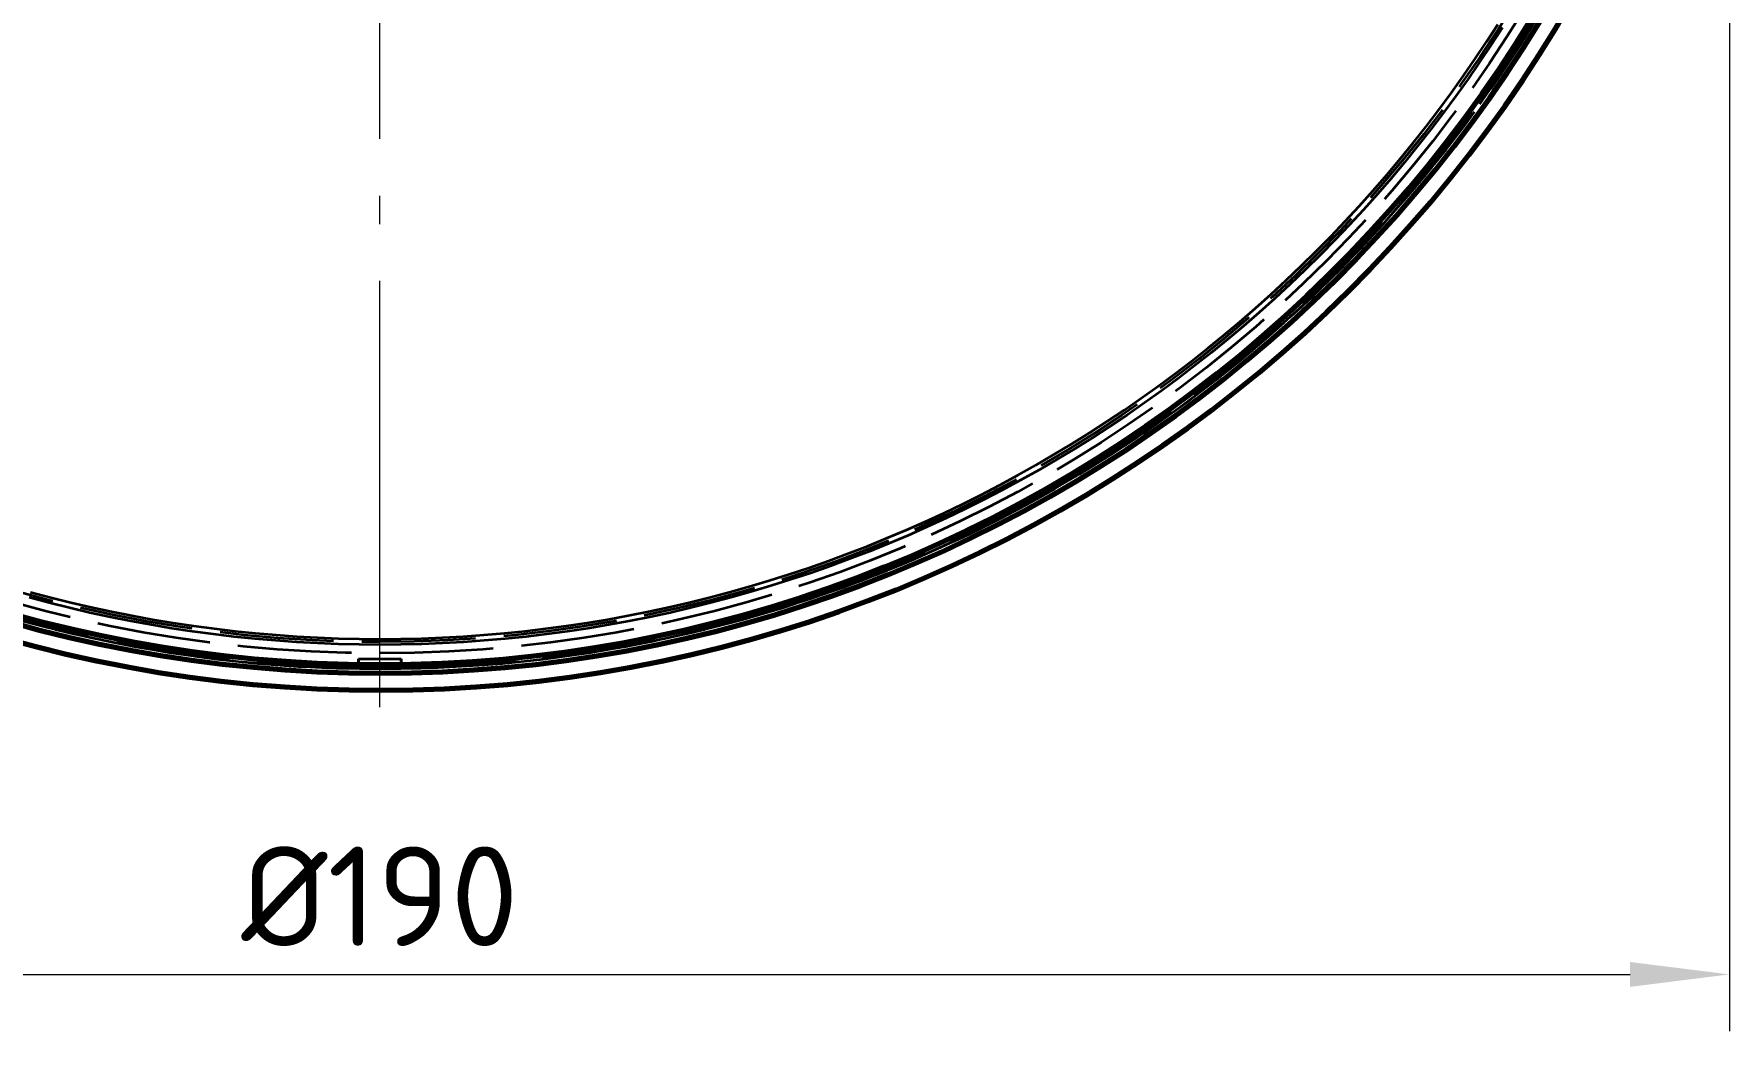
# Model space of a CAD drawing. Header units: millimetres. Extents: x 0 to 2382, y 0 to 420.
# Drawn here: x 146 to 205.4, y 39 to 74.1 of the extents above; entities that cross this region are included whole.
import ezdxf

# ---------------------------------------------------------------- set-up
doc = ezdxf.new("R2010")
doc.units = ezdxf.units.MM
doc.linetypes.add('IRAM-E-TRAZOS', pattern=[5, 4, -1])
doc.linetypes.add('IRAM-F-TRAZO-PUNTO', pattern=[20, 15, -2, 1, -2])
for name, color, linetype, lineweight in [('01-VISIBLE', 7, 'CONTINUOUS', 70), ('02-OCULTA', 4, 'IRAM-E-TRAZOS', 35), ('03-EJE', 1, 'IRAM-F-TRAZO-PUNTO', 18), ('04-COTA', 3, 'CONTINUOUS', 18)]:
    doc.layers.add(name, color=color, linetype=linetype, lineweight=lineweight)
doc.styles.add('ISO3098', font='isocpeur.ttf')
doc.dimstyles.new('FLAMA-IRAM', dxfattribs={"dimtxt": 3.5, "dimasz": 3.5, "dimexe": 2, "dimexo": 1.5, "dimgap": 1, "dimtad": 1, "dimdec": 1, "dimtxsty": 'ISO3098', "dimblk": 'IRAM_FLECHA', "dimblk1": 'IRAM_FLECHA', "dimblk2": 'IRAM_FLECHA', "dimcen": 2.5, "dimclrd": 256, "dimclre": 256, "dimclrt": 256, "dimazin": 3, "dimtfac": 1, "dimtmove": 0, "dimatfit": 3, "dimlwd": 18, "dimlwe": 18})

# ---------------------------------------------------------------- blocks, each defined once
blk = doc.blocks.new('IRAM_FLECHA')
blk.add_solid([(0, 0), (-1, 0.125), (-1, -0.125)])

msp = doc.modelspace()

# ---------------------------------------------------------------- linework, layer by layer
at = {"layer": '01-VISIBLE'}
for radius, start, end in [(48.4, -174.84352, -10.41549), (47.8, -174.77862, -10.54772), (47.5, -174.74555, -10.61511)]:
    msp.add_arc((158.188, 99.429), radius, start, end, dxfattribs=at)
at = {"layer": '02-OCULTA'}
for p, q in [((195.858, 70.493), (195.977, 70.402)), ((195.858, 70.493), (195.977, 70.402)), ((171.507, 53.834), (171.549, 53.69)), ((171.507, 53.834), (171.549, 53.69)), ((146.8, 53.314), (146.764, 53.168)), ((146.8, 53.314), (146.764, 53.168)), ((169.576, 53.314), (169.612, 53.168)), ((169.576, 53.314), (169.612, 53.168)), ((157.438, 51.809), (157.438, 52.129)), ((157.438, 51.809), (157.438, 52.129)), ((157.438, 52.129), (158.938, 52.129)), ((157.438, 52.129), (158.938, 52.129)), ((157.438, 51.809), (158.938, 51.809)), ((157.438, 51.809), (158.938, 51.809)), ((158.938, 51.809), (158.938, 52.129)), ((158.938, 51.809), (158.938, 52.129))]:
    msp.add_line(p, q, dxfattribs=at)
for points in [[(197.702, 74.352), (197.304, 73.734), (196.895, 73.123), (196.478, 72.518), (196.05, 71.92), (195.614, 71.329), (195.168, 70.744), (194.713, 70.167), (194.249, 69.597), (193.776, 69.034), (193.294, 68.479), (192.804, 67.931), (192.305, 67.391), (191.797, 66.859), (191.282, 66.335), (190.758, 65.82), (190.226, 65.312), (189.686, 64.813), (189.138, 64.323), (188.583, 63.841), (188.02, 63.368), (187.45, 62.904), (186.873, 62.449), (186.289, 62.003), (185.697, 61.566), (185.099, 61.139), (184.494, 60.721), (183.883, 60.312), (183.266, 59.913), (182.642, 59.525), (182.012, 59.145), (181.376, 58.776), (180.735, 58.417), (180.088, 58.068), (179.435, 57.729), (178.778, 57.401), (178.115, 57.082), (177.447, 56.775), (176.775, 56.478), (176.098, 56.191), (175.417, 55.915), (174.731, 55.65), (174.041, 55.395), (173.348, 55.152), (172.65, 54.919), (171.95, 54.698), (171.245, 54.487), (170.538, 54.288), (169.827, 54.099), (169.114, 53.922), (168.397, 53.756), (167.679, 53.601), (166.958, 53.458), (166.235, 53.326), (165.509, 53.205), (164.783, 53.096), (164.054, 52.998), (163.324, 52.912), (162.593, 52.837), (161.86, 52.773), (161.127, 52.722), (160.393, 52.681), (159.658, 52.652), (158.923, 52.635), (158.188, 52.629), (157.453, 52.635), (156.718, 52.652), (155.984, 52.681), (155.25, 52.722), (154.516, 52.773), (153.784, 52.837), (153.053, 52.912), (152.323, 52.998), (151.594, 53.096), (150.867, 53.205), (150.142, 53.326), (149.419, 53.458), (148.698, 53.601), (147.979, 53.756), (147.263, 53.922), (146.55, 54.099), (145.839, 54.288)], [(145.892, 54.481), (146.599, 54.293), (147.31, 54.117), (148.023, 53.951), (148.738, 53.797), (149.456, 53.654), (150.176, 53.523), (150.898, 53.403), (151.622, 53.294), (152.348, 53.197), (153.075, 53.111), (153.803, 53.036), (154.532, 52.973), (155.262, 52.921), (155.993, 52.881), (156.725, 52.852), (157.456, 52.835), (158.188, 52.829), (158.92, 52.835), (159.652, 52.852), (160.384, 52.881), (161.114, 52.921), (161.845, 52.973), (162.574, 53.036), (163.302, 53.111), (164.029, 53.197), (164.754, 53.294), (165.478, 53.403), (166.2, 53.523), (166.92, 53.654), (167.638, 53.797), (168.354, 53.951), (169.067, 54.116), (169.777, 54.293), (170.485, 54.48), (171.189, 54.679), (171.891, 54.889), (172.589, 55.11), (173.283, 55.341), (173.974, 55.584), (174.66, 55.837), (175.343, 56.101), (176.022, 56.376), (176.696, 56.661), (177.365, 56.957), (178.03, 57.263), (178.69, 57.58), (179.345, 57.907), (179.994, 58.245), (180.638, 58.592), (181.277, 58.95), (181.91, 59.318), (182.537, 59.695), (183.158, 60.082), (183.773, 60.479), (184.382, 60.886), (184.984, 61.302), (185.58, 61.728), (186.169, 62.163), (186.75, 62.607), (187.325, 63.06), (187.893, 63.522), (188.453, 63.993), (189.006, 64.473), (189.551, 64.961), (190.089, 65.458), (190.618, 65.963), (191.14, 66.477), (191.654, 66.998), (192.159, 67.528), (192.656, 68.066), (193.144, 68.611), (193.624, 69.164), (194.095, 69.724), (194.557, 70.292), (195.01, 70.867), (195.454, 71.449), (195.888, 72.038), (196.314, 72.633), (196.73, 73.235), (197.137, 73.844), (197.534, 74.459)], [(157.438, 52.129), (157.438, 52.08), (157.438, 52.03), (157.438, 51.981), (157.438, 51.932), (157.438, 51.883), (157.438, 51.834)], [(157.438, 52.129), (157.688, 52.129), (157.938, 52.129), (158.188, 52.129), (158.438, 52.129), (158.688, 52.129), (158.938, 52.129)], [(157.438, 52.129), (157.688, 52.129), (157.938, 52.129), (158.188, 52.129), (158.438, 52.129), (158.688, 52.129), (158.938, 52.129)], [(157.438, 51.834), (157.438, 51.883), (157.438, 51.932), (157.438, 51.981), (157.438, 52.03), (157.438, 52.08), (157.438, 52.129)], [(158.938, 52.129), (158.938, 52.08), (158.938, 52.03), (158.938, 51.981), (158.938, 51.932), (158.938, 51.883), (158.938, 51.834)], [(158.938, 51.834), (158.938, 51.883), (158.938, 51.932), (158.938, 51.981), (158.938, 52.03), (158.938, 52.08), (158.938, 52.129)]]:
    msp.add_lwpolyline(points, dxfattribs=at)
for radius in [47.65, 47.65, 47.5, 47.5, 47.5, 47.1, 47.1, 47.1, 47.1, 47.1, 47.1, 47.1, 47.1, 46.7, 46.7, 46.7, 46.7]:
    msp.add_circle((158.188, 99.429), radius, dxfattribs=at)
for radius, start, end in [(47.6, 0, -90.90281), (47.65, 162, 18), (47.65, 162, 18), (47.5, 162, 18), (47.5, 162, 18), (48.4, -176.44633, 0), (47.6, -89.09719, 0), (47.5, -73.71594, -37.52913), (47.5, -73.71594, -37.52913), (47.65, -73.71594, -37.52913), (47.65, -73.71594, -37.52913), (47.65, -103.87161, -76.12839), (47.65, -103.87161, -76.12839), (47.5, -103.87161, -76.12839), (47.5, -103.87161, -76.12839)]:
    msp.add_arc((158.188, 99.429), radius, start, end, dxfattribs=at)
at = {"layer": '03-EJE'}
msp.add_line((158.188, 50.429), (158.188, 148.429), dxfattribs=at)

# ---------------------------------------------------------------- dimensions: what is measured, and where the dimension line sits
at = {"layer": '04-COTA'}
msp.add_linear_dim(base=(110.688, 41.029), p1=(110.688, 99.429), p2=(205.688, 99.429), dimstyle='FLAMA-IRAM', override={"dimlfac": 2, "dimpost": '%%c<>'}, dxfattribs=at).render()

doc.saveas('drawing.dxf')
